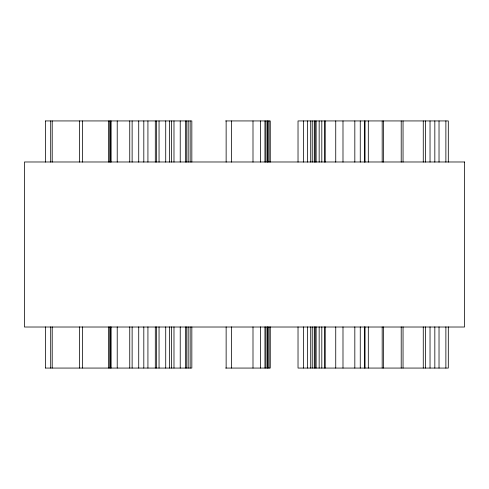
<?xml version="1.0" encoding="UTF-8"?>
<svg xmlns="http://www.w3.org/2000/svg" width="489" height="489" viewBox="0 0 489 489"><rect width="100%" height="100%" fill="white"/><g stroke="black" fill="none" stroke-linecap="round" stroke-linejoin="round"><path stroke-width="0.73" d="M45.55 120.936L191.835 120.936L191.835 162.122M225.6 120.936L270.258 120.936L270.258 162.122M45.55 368.064L191.835 368.064L191.835 326.878M225.6 368.064L270.258 368.064L270.258 326.878M448.309 162.122L448.309 120.936L298.027 120.936L298.027 162.122M448.309 326.878L448.309 368.064L298.027 368.064L298.027 326.878M445.876 120.936L445.876 162.122M445.876 326.878L445.876 368.064M439.024 120.936L439.024 162.122M439.024 326.878L439.024 368.064M434.831 120.936L434.831 162.122M434.831 326.878L434.831 368.064M430.033 120.936L430.033 162.122M430.033 326.878L430.033 368.064M425.387 120.936L425.387 162.122M425.387 326.878L425.387 368.064M423.266 120.936L423.266 162.122M423.266 326.878L423.266 368.064M403.046 120.936L403.046 162.122M403.046 326.878L403.046 368.064M401.212 120.936L401.212 162.122M401.212 326.878L401.212 368.064M383.468 120.936L383.468 162.122M383.468 326.878L383.468 368.064M382.184 120.936L382.184 162.122M382.184 326.878L382.184 368.064M368.315 120.936L368.315 162.122M368.315 326.878L368.315 368.064M365.038 120.936L365.038 162.122M365.038 326.878L365.038 368.064M364.439 120.936L364.439 162.122M364.439 326.878L364.439 368.064M360.259 120.936L360.259 162.122M360.259 326.878L360.259 368.064M354.825 120.936L354.825 162.122M354.825 326.878L354.825 368.064M342.991 120.936L342.991 162.122M342.991 326.878L342.991 368.064M335.741 120.936L335.741 162.122M335.741 326.878L335.741 368.064M325.228 120.936L325.228 162.122M325.228 326.878L325.228 368.064M324.604 120.936L324.604 162.122M324.604 326.878L324.604 368.064M321.811 120.936L321.811 162.122M321.811 326.878L321.811 368.064M319.164 120.936L319.164 162.122M319.164 326.878L319.164 368.064M316.132 120.936L316.132 162.122M316.132 326.878L316.132 368.064M315.142 120.936L315.142 162.122M315.142 326.878L315.142 368.064M314.268 120.936L314.268 162.122M314.268 326.878L314.268 368.064M312.239 120.936L312.239 162.122M312.239 326.878L312.239 368.064M310.711 120.936L310.711 162.122M310.711 326.878L310.711 368.064M307.465 120.936L307.465 162.122M307.465 326.878L307.465 368.064M303.535 120.936L303.535 162.122M303.535 326.878L303.535 368.064M269.072 120.936L269.072 162.122M269.072 326.878L269.072 368.064M267.966 120.936L267.966 162.122M267.966 326.878L267.966 368.064M267.281 120.936L267.281 162.122M267.281 326.878L267.281 368.064M265.93 120.936L265.93 162.122M265.93 326.878L265.93 368.064M264.952 120.936L264.952 162.122M264.952 326.878L264.952 368.064M260.576 120.936L260.576 162.122M260.576 326.878L260.576 368.064M252.996 120.936L252.996 162.122M252.996 326.878L252.996 368.064M231.444 120.936L231.444 162.122M231.444 326.878L231.444 368.064M226.138 120.936L226.138 162.122M226.138 326.878L226.138 368.064M190.148 120.936L190.148 162.122M190.148 326.878L190.148 368.064M188.173 120.936L188.173 162.122M188.173 326.878L188.173 368.064M186.706 120.936L186.706 162.122M186.706 326.878L186.706 368.064M185.453 120.936L185.453 162.122M185.453 326.878L185.453 368.064M180.227 120.936L180.227 162.122M180.227 326.878L180.227 368.064M173.986 120.936L173.986 162.122M173.986 326.878L173.986 368.064M171.419 120.936L171.419 162.122M171.419 326.878L171.419 368.064M169.549 120.936L169.549 162.122M169.549 326.878L169.549 368.064M165.722 120.936L165.722 162.122M165.722 326.878L165.722 368.064M159.047 120.936L159.047 162.122M159.047 326.878L159.047 368.064M156.407 120.936L156.407 162.122M156.407 326.878L156.407 368.064M155.306 120.936L155.306 162.122M155.306 326.878L155.306 368.064M147.929 120.936L147.929 162.122M147.929 326.878L147.929 368.064M143.809 120.936L143.809 162.122M143.809 326.878L143.809 368.064M138.723 120.936L138.723 162.122M138.723 326.878L138.723 368.064M132.128 120.936L132.128 162.122M132.128 326.878L132.128 368.064M129.744 120.936L129.744 162.122M129.744 326.878L129.744 368.064M117.219 120.936L117.219 162.122M117.219 326.878L117.219 368.064M111.119 120.936L111.119 162.122M111.119 326.878L111.119 368.064M110.6 120.936L110.6 162.122M110.6 326.878L110.6 368.064M109.725 120.936L109.725 162.122M109.725 326.878L109.725 368.064M108.387 120.936L108.387 162.122M108.387 326.878L108.387 368.064M82.458 120.936L82.458 162.122M82.458 326.878L82.458 368.064M79.554 120.936L79.554 162.122M79.554 326.878L79.554 368.064M52.213 120.936L52.213 162.122M52.213 326.878L52.213 368.064M50.703 120.936L50.703 162.122M50.703 326.878L50.703 368.064M45.611 120.936L45.611 162.122M45.611 326.878L45.611 368.064M464.55 161.981L24.45 161.981L24.45 327.019L464.55 327.019L464.55 161.981"/></g></svg>
